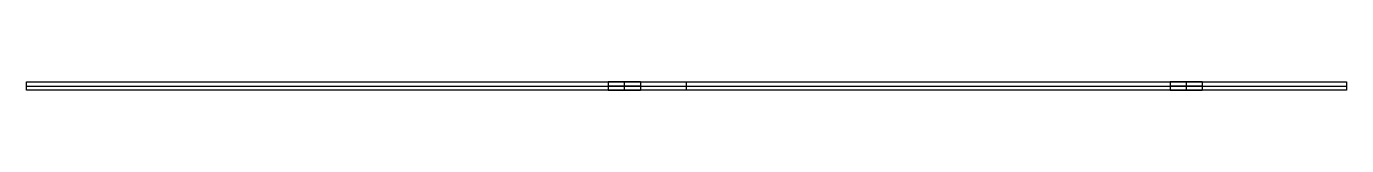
# Model space of a CAD drawing. Header units: millimetres. Extents: x -219 to 110, y -159 to -157.
import ezdxf

# ---------------------------------------------------------------- set-up
doc = ezdxf.new("R2010")
doc.units = ezdxf.units.MM
doc.header["$MEASUREMENT"] = 0
doc.layers.add('Default', color=7, linetype='Continuous', true_color=0x000000)

msp = doc.modelspace()

# ---------------------------------------------------------------- linework, layer by layer
at = {"layer": 'Default'}
for p, q in [((-74, -157, 320), (-74, -159, 320)), ((-70, -157, 324), (-70, -159, 324)), ((-70, -157, 316), (-70, -159, 316)), ((-66, -157, 320), (-66, -159, 320)), ((-54.5, -159, 338), (-54.5, -157, 338)), ((-54.5, -159, 306), (-54.5, -157, 306)), ((66, -157, 320), (66, -159, 320)), ((70, -157, 324), (70, -159, 324)), ((70, -157, 316), (70, -159, 316)), ((74, -157, 320), (74, -159, 320)), ((-219, -158, 338), (110, -158, 338)), ((-219, -158, 306), (110, -158, 306))]:
    msp.add_line(p, q, dxfattribs=at)
at = {"layer": 'Default', "extrusion": (0, 1, 0)}
for centre in [(70, 320, -158), (-70, 320, -158)]:
    msp.add_circle(centre, 4, dxfattribs=at)
at = {"layer": 'Default'}
for points in [[(-219, -159, 338), (-219, -158, 338), (-219, -157, 338)], [(-219, -157, 338), (-219, -157, 322), (-219, -157, 306)], [(-219, -159, 306), (-219, -158, 306), (-219, -157, 306)], [(-219, -157, 338), (-54.5, -157, 338), (110, -157, 338)], [(-219, -157, 306), (-54.5, -157, 306), (110, -157, 306)], [(-219, -159, 322), (-219, -158, 322), (-219, -157, 322)], [(-219, -157, 322), (-146.23, -157, 322), (-73.46, -157, 322)], [(-66.54, -157, 322), (0, -157, 322), (66.54, -157, 322)], [(-54.5, -157, 338), (-54.5, -157, 322), (-54.5, -157, 306)], [(73.46, -157, 322), (91.73, -157, 322), (110, -157, 322)], [(110, -157, 338), (110, -157, 322), (110, -157, 306)], [(110, -157, 338), (110, -158, 338), (110, -159, 338)], [(110, -157, 306), (110, -158, 306), (110, -159, 306)], [(110, -157, 322), (110, -158, 322), (110, -159, 322)], [(-219, -158, 338), (-219, -158, 322), (-219, -158, 306)], [(-219, -159, 338), (-219, -159, 322), (-219, -159, 306)], [(110, -159, 338), (-54.5, -159, 338), (-219, -159, 338)], [(110, -159, 306), (-54.5, -159, 306), (-219, -159, 306)], [(-73.46, -159, 322), (-146.23, -159, 322), (-219, -159, 322)], [(66.54, -159, 322), (0, -159, 322), (-66.54, -159, 322)], [(-54.5, -159, 338), (-54.5, -159, 322), (-54.5, -159, 306)], [(110, -159, 322), (91.73, -159, 322), (73.46, -159, 322)], [(110, -158, 338), (110, -158, 322), (110, -158, 306)], [(110, -159, 338), (110, -159, 322), (110, -159, 306)]]:
    msp.add_open_spline(points, degree=2, dxfattribs=at)
for points, knots in [([(-66, -157, 320), (-66, -157, 324), (-70, -157, 324), (-74, -157, 324), (-74, -157, 320), (-74, -157, 316), (-70, -157, 316), (-66, -157, 316), (-66, -157, 320)], [0, 0, 0, 6.283185, 6.283185, 12.566371, 12.566371, 18.849556, 18.849556, 25.132741, 25.132741, 25.132741]), ([(74, -157, 320), (74, -157, 324), (70, -157, 324), (66, -157, 324), (66, -157, 320), (66, -157, 316), (70, -157, 316), (74, -157, 316), (74, -157, 320)], [0, 0, 0, 6.283185, 6.283185, 12.566371, 12.566371, 18.849556, 18.849556, 25.132741, 25.132741, 25.132741]), ([(-66, -159, 320), (-66, -159, 316), (-70, -159, 316), (-74, -159, 316), (-74, -159, 320), (-74, -159, 324), (-70, -159, 324), (-66, -159, 324), (-66, -159, 320)], [-25.132741, -25.132741, -25.132741, -18.849556, -18.849556, -12.566371, -12.566371, -6.283185, -6.283185, 0, 0, 0]), ([(74, -159, 320), (74, -159, 316), (70, -159, 316), (66, -159, 316), (66, -159, 320), (66, -159, 324), (70, -159, 324), (74, -159, 324), (74, -159, 320)], [-25.132741, -25.132741, -25.132741, -18.849556, -18.849556, -12.566371, -12.566371, -6.283185, -6.283185, 0, 0, 0])]:
    msp.add_rational_spline(points, [1, 0.707106781187, 1, 0.707106781187, 1, 0.707106781187, 1, 0.707106781187, 1], degree=2, knots=knots, dxfattribs=at)

doc.saveas('drawing.dxf')
